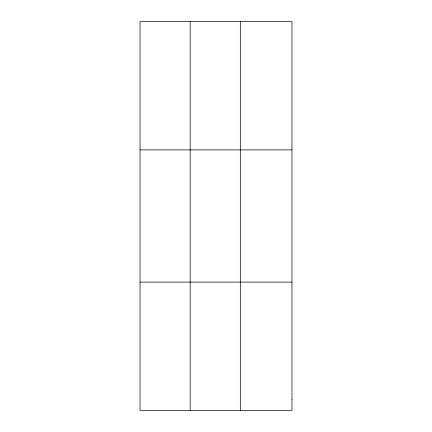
<?xml version="1.0" encoding="UTF-8"?>
<svg xmlns="http://www.w3.org/2000/svg" width="432" height="432" viewBox="0 0 432 432"><rect width="100%" height="100%" fill="white"/><g stroke="black" fill="none" stroke-linecap="round" stroke-linejoin="round"><path stroke-width="0.65" d="M190.166 410.4L190.166 21.6M240.311 410.4L240.311 21.6M140.027 149.904L291.973 149.904M140.027 282.096L291.973 282.096M291.973 399.708L291.973 410.4L140.027 410.4L140.027 21.6L291.973 21.6L291.973 399.708"/></g></svg>
